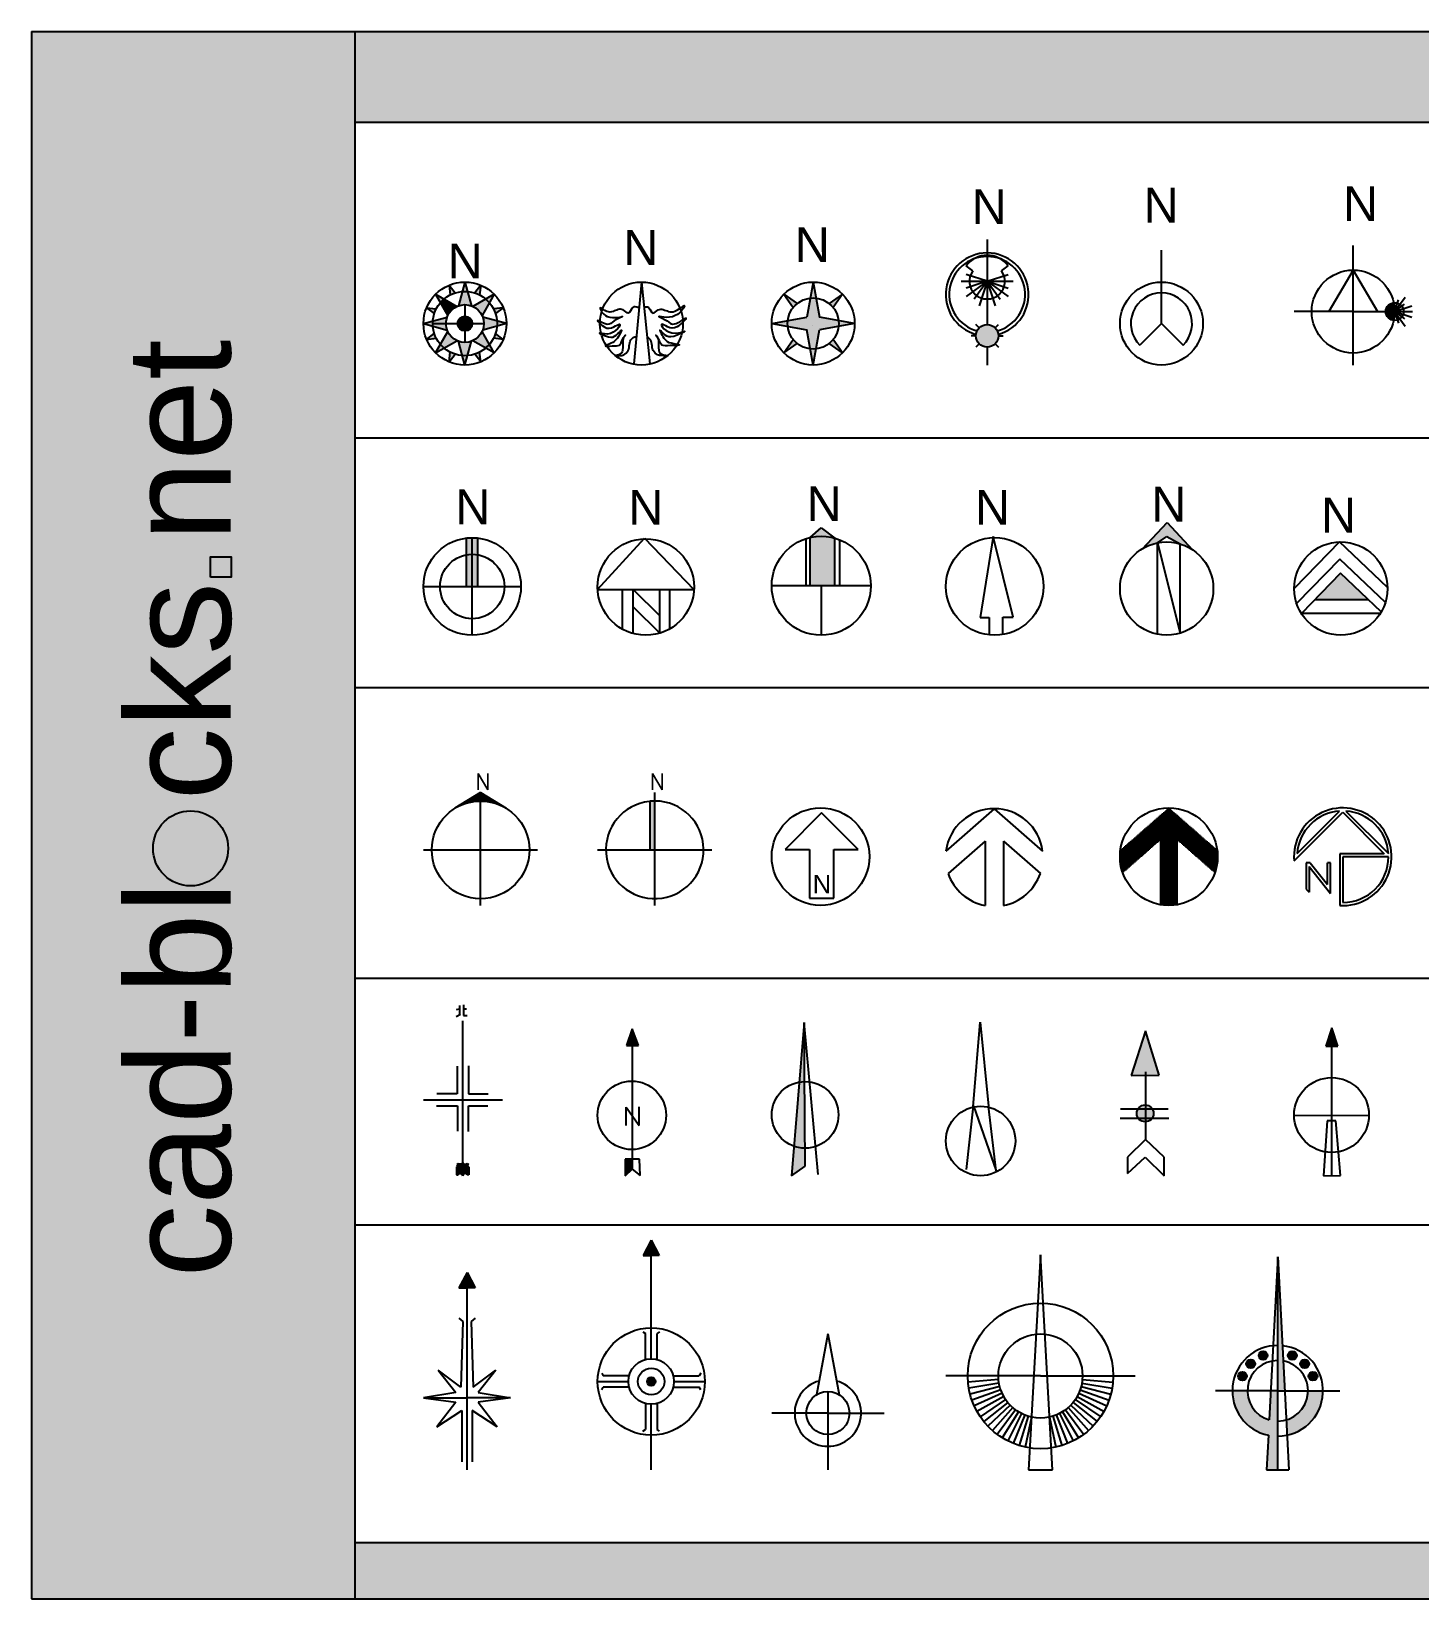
# Model space of a CAD drawing. Header units: millimetres. Extents: x -83831 to -20235, y 785757 to 814646.
# Drawn here: x -83831 to -58239, y 785757 to 814646 of the extents above; entities that cross this region are included whole.
import ezdxf
from ezdxf.enums import TextEntityAlignment as Align

# ---------------------------------------------------------------- set-up
doc = ezdxf.new("R2010")
doc.units = ezdxf.units.MM
doc.layers.add('www.cad-blocks.net', color=7, linetype='Continuous')
doc.styles.add('163', font='SimSun.ttf', dxfattribs={"width": 0.99})
doc.styles.add('GPSHZ', font='txt.shx', dxfattribs={"width": 0.8, "bigfont": 'hztxt.shx'})
doc.styles.get("Standard").update_dxf_attribs({"font": 'arial.ttf'})

# ---------------------------------------------------------------- blocks, each defined once
blk = doc.blocks.new('A$C5E4A564B')
at = {"lineweight": -3}
h = blk.add_hatch(color=256, dxfattribs=at)
h.paths.add_polyline_path([(4717, 14701), (4941, 12919, -0.0401552), (5819, 13282)])
h.paths.add_polyline_path([(2238, 13045), (3127, 11483, -0.0401552), (3799, 12156)])
h.paths.add_polyline_path([(3799, 12156, 0.0401552), (3127, 11483), (4479, 9109, -0.1772721), (6174, 10803)])
h.paths.add_polyline_path([(2364, 10342), (582, 10566), (2001, 9464, -0.0401552)])
h.paths.add_polyline_path([(1733, 8117), (0, 7641), (1733, 7166, -0.0200695), (1714, 7641, -0.0200695)])
h.paths.add_polyline_path([(4368, 8840), (1733, 8117, 0.0200695), (1714, 7641, 0.0200695), (1733, 7166), (4368, 6443, -0.0879504), (4156, 7641, -0.0879504)])
h.paths.add_polyline_path([(2001, 5819), (582, 4717), (2364, 4941, -0.0401552)])
h.paths.add_polyline_path([(3127, 3799), (2238, 2238), (3799, 3127, -0.0401552)])
h.paths.add_polyline_path([(6174, 4479, -0.1772721), (4479, 6174), (3127, 3799, 0.0401552), (3799, 3127)])
h.paths.add_polyline_path([(5819, 2001, -0.0401552), (4941, 2364), (4717, 582)])
h = blk.add_hatch(color=256, dxfattribs=at)
h.paths.add_polyline_path([(13550, 8117, -0.0200695), (13569, 7641, -0.0200695), (13550, 7166), (15283, 7641)])
h.paths.add_polyline_path([(13569, 7641, 0.0200695), (13550, 8117), (10915, 8840, -0.0879504), (11127, 7641, -0.0879504), (10915, 6443), (13550, 7166, 0.0200695)])
h.paths.add_polyline_path([(12156, 11483, 0.0401552), (11483, 12156), (9109, 10803, -0.1772721), (10803, 9109)])
h.paths.add_polyline_path([(13045, 13045), (11483, 12156, -0.0401552), (12156, 11483)])
h.paths.add_polyline_path([(14701, 10566), (12919, 10342, -0.0401552), (13282, 9464)])
h.paths.add_polyline_path([(10566, 14701), (9464, 13282, -0.0401552), (10342, 12919)])
h.paths.add_polyline_path([(8117, 13550, 0.0401552), (7166, 13550), (6443, 10915, -0.1772721), (8840, 10915)])
h.paths.add_polyline_path([(7641, 15283), (7166, 13550, -0.0401552), (8117, 13550)])
blk.add_hatch(color=256, dxfattribs=at).paths.add_polyline_path([(3799, 12156, 0.0401552), (3127, 11483), (4479, 9109, -0.1772721), (6174, 10803)])
h = blk.add_hatch(color=256, dxfattribs=at)
edge = h.paths.add_edge_path()
edge.add_arc((7641, 7641), 1365, 0, 360)
h = blk.add_hatch(color=256, dxfattribs=at)
h.paths.add_polyline_path([(8117, 1733, -0.0401552), (7166, 1733), (7641, 0)])
h.paths.add_polyline_path([(8840, 4368, -0.1772721), (6443, 4368), (7166, 1733, 0.0401552), (8117, 1733)])
h.paths.add_polyline_path([(10342, 2364, -0.0401552), (9464, 2001), (10566, 582)])
h.paths.add_polyline_path([(12156, 3799, -0.0401552), (11483, 3127), (13045, 2238)])
h.paths.add_polyline_path([(10803, 6174, -0.1772721), (9109, 4479), (11483, 3127, 0.0401552), (12156, 3799)])
h.paths.add_polyline_path([(13282, 5819, -0.0401552), (12919, 4941), (14701, 4717)])
for p, q in [((4717, 14701), (4941, 12919)), ((4717, 14701), (5819, 13282)), ((7641, 15283), (6443, 10915)), ((7641, 15283), (8840, 10915)), ((10566, 14701), (9464, 13282)), ((10566, 14701), (10342, 12919)), ((2238, 13045), (4479, 9109)), ((2238, 13045), (6174, 10803)), ((13045, 13045), (9109, 10803)), ((13045, 13045), (10803, 9109)), ((0, 7641), (4368, 8840)), ((582, 10566), (2001, 9464)), ((582, 10566), (2364, 10342)), ((7641, 11127), (7641, 4156)), ((15283, 7641), (10915, 8840)), ((14701, 10566), (12919, 10342)), ((14701, 10566), (13282, 9464)), ((0, 7641), (4368, 6443)), ((582, 4717), (2001, 5819)), ((1714, 7641), (11127, 7641)), ((2238, 2238), (4479, 6174)), ((13045, 2238), (10803, 6174)), ((15283, 7641), (10915, 6443)), ((14701, 4717), (13282, 5819)), ((582, 4717), (2364, 4941)), ((2238, 2238), (6174, 4479)), ((7641, 0), (6443, 4368)), ((7641, 0), (8840, 4368)), ((13045, 2238), (9109, 4479)), ((14701, 4717), (12919, 4941)), ((4717, 582), (4941, 2364)), ((4717, 582), (5819, 2001)), ((10566, 582), (9464, 2001)), ((10566, 582), (10342, 2364))]:
    blk.add_line(p, q, dxfattribs=at)
for radius in [7641, 5928, 3486, 1365]:
    blk.add_circle((7641, 7641), radius, dxfattribs=at)
blk.add_text('N', height=6397, dxfattribs=at).set_placement((4443, 15978), (10897, 15978), align=Align.ALIGNED)
blk = doc.blocks.new('A$C728B7EC2')
at = {"lineweight": -3}
for q in [(6650, 201), (9645, 215)]:
    blk.add_line((8081, 15283), q, dxfattribs=at)
blk.add_circle((8081, 7641), 7641, dxfattribs=at)
for points, knots in [([(7629, 10514), (6986, 10773), (6296, 10763), (5804, 8971), (4504, 10730), (3061, 9814), (1549, 9658), (-78, 11331), (1539, 7925), (5840, 9416), (2945, 8216), (1861, 6977), (-866, 9032), (1358, 6544), (2729, 6819), (4918, 8255), (2887, 5054), (-556, 6222), (2283, 4918), (3339, 5269), (4951, 7196), (3548, 4615), (2723, 4054), (808, 3353), (2869, 3570), (4173, 3435), (4426, 4563), (5416, 5947), (4520, 4695), (4709, 3865), (4627, 3085), (4588, 2369), (4082, 1841), (2769, 1709), (4225, 1691), (5150, 1927), (5894, 2927), (5792, 4086), (6269, 4937), (6692, 5156), (7132, 5283)], [204.8725366, 204.8725366, 204.8725366, 204.8725366, 450.395342, 846.1581273, 1183.3219589, 1734.5398042, 2077.8813468, 2585.4825095, 3248.4046176, 4106.1249302, 4608.5486231, 5027.667002, 5591.3577205, 6123.8457431, 6613.6874881, 6955.982264, 7768.0561621, 8137.5356178, 8542.3048168, 8942.969932, 9334.7784373, 9895.2099559, 10251.6778959, 10593.9725697, 10950.5005043, 11351.8272338, 11723.5307879, 11983.708074, 12249.1756964, 12486.596793, 12803.1582916, 12922.600058, 13100.0881045, 13442.6577565, 13799.1856911, 14049.5458032, 14400.8059053, 14746.0247555, 15065.0834389, 15171.6115299, 15171.6115299, 15171.6115299, 15171.6115299]), ([(8558, 10686), (8865, 10772), (9576, 10787), (10075, 8971), (11375, 10730), (12818, 9814), (14330, 9658), (16870, 11938), (14340, 7925), (10038, 9416), (12934, 8216), (14017, 6977), (17404, 9644), (14520, 6544), (13149, 6819), (10961, 8255), (12991, 5054), (17217, 6684), (13595, 4918), (12539, 5269), (10928, 7196), (12331, 4615), (13155, 4054), (16070, 3644), (13010, 3570), (11706, 3435), (11453, 4563), (10463, 5947), (11358, 4695), (11169, 3865), (11252, 3085), (11290, 2369), (11796, 1841), (13749, 1697), (11653, 1691), (10729, 1927), (9984, 2927), (10087, 4086), (9620, 4918), (9221, 5138), (9129, 5178)], [191.8369081, 191.8369081, 191.8369081, 191.8369081, 450.395342, 846.1581273, 1183.3219589, 1734.5398042, 2077.8813468, 2585.4825095, 3248.4046176, 4106.1249302, 4608.5486231, 5027.667002, 5591.3577205, 6123.8457431, 6613.6874881, 6955.982264, 7768.0561621, 8137.5356178, 8542.3048168, 8942.969932, 9334.7784373, 9895.2099559, 10251.6778959, 10593.9725697, 10950.5005043, 11351.8272338, 11723.5307879, 11983.708074, 12249.1756964, 12486.596793, 12803.1582916, 12922.600058, 13100.0881045, 13442.6577565, 13799.1856911, 14049.5458032, 14400.8059053, 14746.0247555, 15065.0834389, 15154.0742249, 15154.0742249, 15154.0742249, 15154.0742249])]:
    blk.add_open_spline(points, degree=3, knots=knots, dxfattribs=at)
blk.add_text('N', height=6397, dxfattribs=at).set_placement((4724, 18463), (11178, 18463), align=Align.ALIGNED)
blk = doc.blocks.new('A$C6D523828')
at = {"lineweight": -3}
h = blk.add_hatch(color=256, dxfattribs=at)
h.paths.add_polyline_path([(13045, 13045), (10581, 11325, -0.0560108), (11325, 10581)])
h.paths.add_polyline_path([(2238, 13045), (3958, 10581, -0.0560108), (4702, 11325)])
h.paths.add_polyline_path([(4702, 3958, -0.0560108), (3958, 4702), (2238, 2238)])
h.paths.add_polyline_path([(11325, 4702, -0.0560108), (10581, 3958), (13045, 2238)])
h.paths.add_polyline_path([(8168, 2958, -0.0560108), (7115, 2958), (7641, 0)])
h.paths.add_polyline_path([(15283, 7641), (12324, 8168, -0.0279835), (12354, 7641, -0.0279835), (12324, 7115)])
h.paths.add_polyline_path([(7641, 15283), (7115, 12324, -0.0560108), (8168, 12324)])
h.paths.add_polyline_path([(2929, 7641, -0.0279835), (2958, 8168), (0, 7641), (2958, 7115, -0.0279835)])
blk.add_hatch(color=256, dxfattribs=at).paths.add_polyline_path([(6487, 8795), (2958, 8168, 0.0279835), (2929, 7641, 0.0279835), (2958, 7115), (6487, 6487), (7115, 2958, 0.0560108), (8168, 2958), (8795, 6487), (12324, 7115, 0.0279835), (12354, 7641, 0.0279835), (12324, 8168), (8795, 8795), (8168, 12324, 0.0560108), (7115, 12324)])
h = blk.add_hatch(color=256)
edge = h.paths.add_edge_path()
edge.add_ellipse((7546, 7297), major_axis=(-0.000517, 0.000517), ratio=0.9999996, start_angle=225.00001, end_angle=405.00001)
edge.add_ellipse((7546, 7297), major_axis=(-0.000517, 0.000517), ratio=0.9999996, start_angle=45.00001, end_angle=225.00001)
for p, q in [((7641, 15283), (6487, 8795)), ((7641, 15283), (8795, 8795)), ((2238, 13045), (3958, 10581)), ((2238, 13045), (4702, 11325)), ((13045, 13045), (10581, 11325)), ((13045, 13045), (11325, 10581)), ((0, 7641), (6487, 8795)), ((15283, 7641), (8795, 8795)), ((0, 7641), (6487, 6487)), ((7641, 0), (6487, 6487)), ((7641, 0), (8795, 6487)), ((15283, 7641), (8795, 6487)), ((2238, 2238), (3958, 4702)), ((2238, 2238), (4702, 3958)), ((13045, 2238), (10581, 3958)), ((13045, 2238), (11325, 4702))]:
    blk.add_line(p, q, dxfattribs=at)
blk.add_line((7546, 7297), (7546, 7297))
blk.add_line((7546, 7297), (7546, 7297))
blk.add_line((7546, 7297), (7546, 7297))
blk.add_line((7546, 7297), (7546, 7297))
blk.add_line((7546, 7297), (7546, 7297))
blk.add_line((7546, 7297), (7546, 7297))
blk.add_line((7546, 7297), (7546, 7297))
blk.add_line((7546, 7297), (7546, 7297))
blk.add_line((7546, 7297), (7546, 7297))
for radius in [7641, 4712]:
    blk.add_circle((7641, 7641), radius, dxfattribs=at)
blk.add_text('N', height=6397, dxfattribs=at).set_placement((4252, 19007), (10706, 19007), align=Align.ALIGNED)
at = {"style": '163', "width": 1}
for s, height in [('\\M+5B1E0\\M+5BCAD\\M+5B2BF\\M+5A3BAivpinfo@service.netease.com', 0.0024), ('\\M+5B1BE\\M+5CDBC\\M+5D6BD\\M+5D3C9\\M+5BAC6\\M+5B3BDICAD\\M+5C8ED\\M+5BCFE\\M+5CCE1\\M+5B9A9\\M+5BCBC\\M+5CAF5\\M+5D6A7\\M+5B3D6', 0.00218), ('\\M+5D6D0\\M+5B9FA\\M+5D4B0\\M+5C1D6\\M+5D0D0\\M+5D2B5\\M+5CDF8\\M+5C2E7\\M+5BCD2\\M+5D4B0\\M+5A3BB\\M+5D2F2\\M+5CEAA\\M+5D7A8\\M+5D2B5\\M+5A3AC\\M+5CBF9\\M+5D2D4\\M+5CDEA\\M+5C3C0', 0.0027), ('\\M+5CDF8\\M+5D2D7  \\M+5D4B0\\M+5C1D6   co.163.com', 0.00333), ('\\M+5CDF8\\M+5D2D7  NETEASE ', 0.0047)]:
    blk.add_text(s, height=height, dxfattribs=at).set_placement((7546, 7297))
at = {"style": '163'}
blk.add_text('=', height=0.00588, dxfattribs=at).set_placement((7546, 7297))
at = {"style": '163', "text_generation_flag": 2}
blk.add_text('=', height=0.00588, dxfattribs=at).set_placement((7546, 7297))
blk = doc.blocks.new('A$C7D586595')
at = {"lineweight": -3}
h = blk.add_hatch(color=256, dxfattribs=at)
edge = h.paths.add_edge_path()
edge.add_arc((7613, 5369), 2078, 0, 360)
for p, q in [((7613, 23126), (7613, 7447)), ((4967, 17363), (3736, 18257)), ((10259, 17363), (11489, 18257)), ((2821, 15440), (12404, 15440)), ((7613, 15440), (3736, 12624)), ((7613, 15440), (3751, 16695)), ((7613, 15440), (3751, 14186)), ((7613, 15440), (5226, 12155)), ((7613, 15440), (6132, 10884)), ((7613, 15440), (11474, 16695)), ((7613, 15440), (9093, 10884)), ((7613, 15440), (9999, 12155)), ((7613, 15440), (11489, 12624)), ((7613, 15440), (11474, 14186)), ((6144, 6838), (5529, 7453)), ((9082, 6838), (9697, 7453)), ((5535, 5369), (4665, 5369)), ((6144, 3900), (5529, 3285)), ((7613, 3292), (7613, 0)), ((9082, 3900), (9697, 3285)), ((9690, 5369), (10560, 5369))]:
    blk.add_line(p, q, dxfattribs=at)
blk.add_circle((7613, 5369), 2078, dxfattribs=at)
for centre, radius, start, end in [((7613, 13011), 7641, 285.62599, 254.37401), ((7613, 15440), 4791, 36, 144), ((7613, 13011), 6985, 285.50597, 254.49403), ((7613, 15440), 3271, 144, 36)]:
    blk.add_arc(centre, radius, start, end, dxfattribs=at)
blk.add_text('N', height=6397, dxfattribs=at).set_placement((4753, 25983), (11207, 25983), align=Align.ALIGNED)
blk = doc.blocks.new('A$C5B726927')
at = {"lineweight": -3}
for q in [(7641, 21166), (3649, 3649), (11633, 3649)]:
    blk.add_line((7641, 7641), q, dxfattribs=at)
blk.add_circle((7641, 7641), 7641, dxfattribs=at)
blk.add_arc((7641, 7641), 5646, 315, 225, dxfattribs=at)
blk.add_text('N', height=6397, dxfattribs=at).set_placement((4336, 26259), (10789, 26259), align=Align.ALIGNED)
blk = doc.blocks.new('A$C7AD15B1C')
at = {"lineweight": -3}
blk.add_hatch(color=256, dxfattribs=at).paths.add_polyline_path([(18354, 8227, 0.053655), (18529, 9853, 0.053655), (18354, 11479, 0.3831507), (16893, 9853, 0.3831507)])
for p, q in [((10887, 0), (10887, 22013)), ((10887, 17494), (6384, 9853)), ((10887, 17494), (15390, 9853)), ((18529, 9853), (20476, 12533)), ((18529, 9853), (19228, 12005)), ((10887, 9853), (0, 9853)), ((10887, 9853), (16893, 9853)), ((18529, 9853), (20360, 11183)), ((18529, 9853), (21680, 10877)), ((18529, 9853), (21774, 9853)), ((18529, 9853), (21842, 9853)), ((18529, 9853), (21680, 8829)), ((18529, 9853), (20360, 8522)), ((18529, 9853), (20476, 7172)), ((18529, 9853), (19228, 7700))]:
    blk.add_line(p, q, dxfattribs=at)
for centre, radius in [((10887, 9853), 7641), ((18529, 9853), 1635)]:
    blk.add_circle(centre, radius, dxfattribs=at)
blk.add_text('N', height=6397, dxfattribs=at).set_placement((9026, 26534), (15480, 26534), align=Align.ALIGNED)
blk = doc.blocks.new('A$C6FCA22DF')
at = {"lineweight": -3}
h = blk.add_hatch(color=256, dxfattribs=at)
h.paths.add_polyline_path([(7962, 8986), (8986, 8986), (8986, 14919, 0.0434128), (7962, 14830)])
h.paths.add_polyline_path([(8986, 8986), (10008, 8986), (10008, 14830, 0.0432968), (8986, 14919)])
h.paths.add_polyline_path([(8986, 14919, -0.0432968), (10008, 14830), (10008, 17914, 0.0284926), (8986, 17973)])
h.paths.add_polyline_path([(7962, 14830, -0.0434128), (8986, 14919), (8986, 17973, 0.0285685), (7962, 17914)])
for p, q in [((7962, 8986), (7962, 17914)), ((8986, 0), (8986, 17973)), ((10008, 8986), (10008, 17914)), ((0, 8986), (17973, 8986))]:
    blk.add_line(p, q, dxfattribs=at)
for radius in [8986, 5933]:
    blk.add_circle((8986, 8986), radius, dxfattribs=at)
blk.add_text('N', height=6397, dxfattribs=at).set_placement((5858, 20469), (12312, 20469), align=Align.ALIGNED)
blk = doc.blocks.new('A$C14526704')
at = {"lineweight": -3}
for p, q in [((13, 8404), (8675, 17873)), ((8675, 17873), (17769, 8404)), ((13, 8404), (17769, 8404)), ((4615, 1096), (4615, 8404)), ((6564, 8404), (11489, 3547)), ((6564, 310), (6564, 8404)), ((11489, 388), (11489, 8404)), ((13330, 1187), (13330, 8404)), ((6564, 5246), (11489, 388))]:
    blk.add_line(p, q, dxfattribs=at)
blk.add_circle((8891, 8891), 8891, dxfattribs=at)
blk.add_text('N', height=6397, dxfattribs=at).set_placement((5649, 20366), (12103, 20366), align=Align.ALIGNED)
blk = doc.blocks.new('A$C3E691284')
at = {"lineweight": -3}
h = blk.add_hatch(color=256, dxfattribs=at)
h.paths.add_polyline_path([(7115, 18021, -0.1253176), (11615, 17897), (9122, 19821)])
h.paths.add_polyline_path([(7115, 9183), (11615, 9183), (11615, 17897, 0.1253176), (7115, 18021)])
blk.add_hatch(color=256, dxfattribs=at).paths.add_polyline_path([(11615, 17897, 0.1253176), (7115, 18021), (7115, 9183), (11615, 9183)])
for p, q in [((6264, 17785), (6264, 9183)), ((7115, 18021), (9122, 19821)), ((7115, 9183), (7115, 18021)), ((9122, 19821), (11615, 17897)), ((11615, 9183), (11615, 17897)), ((12467, 17609), (12467, 9183)), ((0, 9183), (18244, 9183)), ((9122, 9122), (9122, 0))]:
    blk.add_line(p, q, dxfattribs=at)
blk.add_circle((9122, 9122), 9122, dxfattribs=at)
blk.add_text('N', height=6397, dxfattribs=at).set_placement((6418, 21039), (12872, 21039), align=Align.ALIGNED)
blk = doc.blocks.new('A$C54495568')
at = {"lineweight": -3}
for p, q in [((8716, 18175), (6296, 3239)), ((12416, 3311), (8716, 18175)), ((6296, 3239), (8004, 3239)), ((8004, 3239), (8004, 55)), ((10494, 125), (10494, 3311)), ((10494, 3311), (12416, 3311))]:
    blk.add_line(p, q, dxfattribs=at)
blk.add_circle((9000, 9000), 9000, dxfattribs=at)
blk.add_text('N', height=6397, dxfattribs=at).set_placement((5351, 20352), (11804, 20352), align=Align.ALIGNED)
blk = doc.blocks.new('A$C523C6640')
at = {"lineweight": -3}
blk.add_hatch(color=256, dxfattribs=at).paths.add_polyline_path([(8717, 20763), (4137, 15951, -0.0863677), (6883, 17027), (8609, 18175), (11090, 16832, -0.0744818), (13393, 15741)])
for p, q in [((4137, 15951), (8717, 20763)), ((8717, 20763), (13393, 15741)), ((6883, 17027), (8609, 18175)), ((8609, 18175), (11090, 16832)), ((6883, 17027), (11090, 368)), ((6883, 173), (6883, 17027)), ((11090, 368), (11090, 16832))]:
    blk.add_line(p, q, dxfattribs=at)
blk.add_circle((8600, 8600), 8600, dxfattribs=at)
blk.add_text('N', height=6397, dxfattribs=at).set_placement((5755, 20963), (12209, 20963), align=Align.ALIGNED)
blk = doc.blocks.new('A$C0EA35601')
at = {"lineweight": -3}
blk.add_hatch(color=256, dxfattribs=at).paths.add_polyline_path([(8554, 11424), (3801, 6535), (13695, 6535)])
for p, q in [((8336, 17196), (0, 8623)), ((17199, 8769), (8336, 17196)), ((8403, 14045), (447, 5863)), ((16813, 6048), (8403, 14045)), ((8554, 11424), (1334, 3999)), ((16048, 4299), (8554, 11424)), ((13695, 6535), (3801, 6535)), ((1292, 4066), (15908, 4066))]:
    blk.add_line(p, q, dxfattribs=at)
blk.add_circle((8600, 8600), 8600, dxfattribs=at)
blk.add_text('N', height=6397, dxfattribs=at).set_placement((4969, 18936), (11423, 18936), align=Align.ALIGNED)
blk = doc.blocks.new('A$C7A7201EA')
for p, q in [((10533, 20823), (5812, 17914)), ((8488, 19016), (9913, 20441)), ((8715, 19066), (10373, 20724)), ((8934, 19108), (10533, 20707)), ((9146, 19144), (10533, 20530)), ((9353, 19174), (10533, 20354)), ((10533, 20823), (15254, 17914)), ((10533, 0), (10533, 20823)), ((10533, 20707), (10604, 20779)), ((10533, 20530), (10714, 20711)), ((10533, 20354), (10823, 20644)), ((10533, 20177), (10932, 20577)), ((10533, 20000), (11042, 20509)), ((10533, 19823), (11151, 20442)), ((10533, 19647), (11261, 20374)), ((10533, 19470), (11370, 20307)), ((10533, 19293), (11479, 20240)), ((6195, 18137), (6228, 18170)), ((6563, 18329), (6689, 18454)), ((6895, 18483), (7149, 18738)), ((7199, 18611), (7610, 19022)), ((7484, 18719), (8070, 19305)), ((7753, 18811), (8531, 19589)), ((8009, 18890), (8992, 19873)), ((8253, 18958), (9452, 20157)), ((9554, 19198), (10533, 20177)), ((9750, 19217), (10533, 20000)), ((9941, 19232), (10533, 19823)), ((10129, 19242), (10533, 19647)), ((10312, 19249), (10533, 19470)), ((10491, 19251), (10533, 19293)), ((10667, 19250), (11589, 20172)), ((10840, 19246), (11698, 20105)), ((11009, 19239), (11808, 20037)), ((11175, 19228), (11917, 19970)), ((11339, 19215), (12026, 19903)), ((11500, 19199), (12136, 19835)), ((11658, 19181), (12245, 19768)), ((11814, 19160), (12354, 19700)), ((11967, 19136), (12464, 19633)), ((12118, 19111), (12573, 19566)), ((12267, 19083), (12683, 19498)), ((12414, 19053), (12792, 19431)), ((12558, 19020), (12901, 19363)), ((12701, 18986), (13011, 19296)), ((12842, 18950), (13120, 19229)), ((12980, 18912), (13229, 19161)), ((13117, 18872), (13339, 19094)), ((13252, 18831), (13448, 19026)), ((13386, 18787), (13558, 18959)), ((13517, 18742), (13667, 18892)), ((13647, 18695), (13776, 18824)), ((13776, 18647), (13886, 18757)), ((13902, 18597), (13995, 18689)), ((14028, 18545), (14104, 18622)), ((14151, 18492), (14214, 18555)), ((14273, 18437), (14323, 18487)), ((14394, 18381), (14433, 18420)), ((14513, 18323), (14542, 18352)), ((14631, 18264), (14651, 18285)), ((14747, 18204), (14761, 18218)), ((14862, 18142), (14870, 18150)), ((14975, 18079), (14980, 18083)), ((15087, 18014), (15089, 18015)), ((15198, 17948), (15198, 17948)), ((0, 10251), (21037, 10251))]:
    blk.add_line(p, q)
blk.add_circle((10533, 10251), 9000)
at = {"style": 'GPSHZ'}
blk.add_text('N', height=3000, dxfattribs=at).set_placement((9583, 21320))
blk = doc.blocks.new('A$C26F90938')
for p, q in [((10533, 0), (10533, 20823)), ((9628, 19206), (9628, 10251)), ((0, 10251), (21037, 10251))]:
    blk.add_line(p, q)
for start, end in [(96.43842, 89.36135), (90.02492, 95.77971)]:
    blk.add_arc((10533, 10251), 9000, start, end)
for points in [[(9628, 19206), (10533, 10251), (10529, 19251)], [(9628, 10251), (9628, 19206), (10533, 10251)]]:
    blk.add_solid(points)
at = {"style": 'GPSHZ'}
blk.add_text('N', height=3000, dxfattribs=at).set_placement((9612, 21320))
blk = doc.blocks.new('A$C385673EA')
at = {"linetype": 'ByBlock'}
for p, q in [((9205, 17098), (2455, 10348)), ((15955, 10348), (9205, 17098)), ((2455, 10348), (6955, 10348)), ((6955, 10348), (6955, 1348)), ((11455, 1348), (11455, 10348)), ((11455, 10348), (15955, 10348)), ((6955, 1348), (11455, 1348))]:
    blk.add_line(p, q, dxfattribs=at)
blk.add_circle((9000, 9000), 9000, dxfattribs=at)
blk.add_text('N', height=3375, dxfattribs=at).set_placement((9251, 2262), align=Align.CENTER)
blk = doc.blocks.new('A$C48D20261')
at = {"linetype": 'ByBlock'}
for p, q in [((8920, 17840), (0, 10035)), ((8920, 17840), (17841, 10035)), ((7233, 11864), (415, 5898)), ((7233, 11864), (7233, 0)), ((10608, 11864), (17426, 5898)), ((10608, 11864), (10608, 0))]:
    blk.add_line(p, q, dxfattribs=at)
for start, end in [(7.62815, 172.37185), (199.08196, 259.19308), (280.80692, 340.91804)]:
    blk.add_arc((8920, 8840), 9000, start, end, dxfattribs=at)
blk = doc.blocks.new('A$C47855787')
at = {"linetype": 'ByBlock'}
for p, q in [((8383, 17460), (9617, 17460)), ((8589, 17640), (9411, 17640)), ((8794, 17820), (9206, 17820)), ((5091, 14580), (12909, 14580)), ((5297, 14760), (12703, 14760)), ((5503, 14940), (12497, 14940)), ((5709, 15120), (12291, 15120)), ((5914, 15300), (12086, 15300)), ((6120, 15480), (11880, 15480)), ((6326, 15660), (11674, 15660)), ((6531, 15840), (11469, 15840)), ((6737, 16020), (11263, 16020)), ((6943, 16200), (11057, 16200)), ((7149, 16380), (10851, 16380)), ((7354, 16560), (10646, 16560)), ((7560, 16740), (10440, 16740)), ((7766, 16920), (10234, 16920)), ((7971, 17100), (10029, 17100)), ((8177, 17280), (9823, 17280)), ((1800, 11700), (6943, 11700)), ((2006, 11880), (7149, 11880)), ((2211, 12060), (15789, 12060)), ((2417, 12240), (15583, 12240)), ((2623, 12420), (15377, 12420)), ((2829, 12600), (15171, 12600)), ((3034, 12780), (14966, 12780)), ((3240, 12960), (14760, 12960)), ((3446, 13140), (14554, 13140)), ((3651, 13320), (14349, 13320)), ((3857, 13500), (14143, 13500)), ((4063, 13680), (13937, 13680)), ((4269, 13860), (13731, 13860)), ((4474, 14040), (13526, 14040)), ((4680, 14220), (13320, 14220)), ((4886, 14400), (13114, 14400)), ((7313, 11880), (10688, 11880)), ((7313, 11700), (10688, 11700)), ((10851, 11880), (15994, 11880)), ((11057, 11700), (16200, 11700)), ((0, 9000), (3857, 9000)), ((2, 9180), (4063, 9180)), ((2, 8820), (3651, 8820)), ((7, 9360), (4269, 9360)), ((16, 9540), (4474, 9540)), ((29, 9720), (4680, 9720)), ((45, 9900), (4886, 9900)), ((65, 10080), (5091, 10080)), ((154, 10260), (5297, 10260)), ((360, 10440), (5503, 10440)), ((566, 10620), (5709, 10620)), ((771, 10800), (5914, 10800)), ((977, 10980), (6120, 10980)), ((1183, 11160), (6326, 11160)), ((1389, 11340), (6531, 11340)), ((1594, 11520), (6737, 11520)), ((7313, 11520), (10688, 11520)), ((7313, 11340), (10688, 11340)), ((7313, 11160), (10688, 11160)), ((7313, 10980), (10688, 10980)), ((7313, 10800), (10688, 10800)), ((7313, 10620), (10688, 10620)), ((7313, 10440), (10688, 10440)), ((7313, 10260), (10688, 10260)), ((7313, 10080), (10688, 10080)), ((7313, 9900), (10688, 9900)), ((7313, 9720), (10688, 9720)), ((7313, 9540), (10688, 9540)), ((7313, 9360), (10688, 9360)), ((7313, 9180), (10688, 9180)), ((7313, 9000), (10688, 9000)), ((7313, 8820), (10688, 8820)), ((11263, 11520), (16406, 11520)), ((11469, 11340), (16611, 11340)), ((11674, 11160), (16817, 11160)), ((11880, 10980), (17023, 10980)), ((12086, 10800), (17229, 10800)), ((12291, 10620), (17434, 10620)), ((12497, 10440), (17640, 10440)), ((12703, 10260), (17846, 10260)), ((12909, 10080), (17935, 10080)), ((13114, 9900), (17955, 9900)), ((13320, 9720), (17971, 9720)), ((13526, 9540), (17984, 9540)), ((13731, 9360), (17993, 9360)), ((13937, 9180), (17998, 9180)), ((14143, 9000), (18000, 9000)), ((14349, 8820), (17998, 8820)), ((7, 8640), (3446, 8640)), ((16, 8460), (3240, 8460)), ((29, 8280), (3034, 8280)), ((45, 8100), (2829, 8100)), ((65, 7920), (2623, 7920)), ((89, 7740), (2417, 7740)), ((116, 7560), (2211, 7560)), ((147, 7380), (2006, 7380)), ((182, 7200), (1800, 7200)), ((221, 7020), (1594, 7020)), ((263, 6840), (1389, 6840)), ((310, 6660), (1183, 6660)), ((360, 6480), (977, 6480)), ((415, 6300), (771, 6300)), ((473, 6120), (566, 6120)), ((7313, 8640), (10688, 8640)), ((7313, 8460), (10688, 8460)), ((7313, 8280), (10688, 8280)), ((7313, 8100), (10688, 8100)), ((7313, 7920), (10688, 7920)), ((7313, 7740), (10688, 7740)), ((7313, 7560), (10688, 7560)), ((7313, 7380), (10688, 7380)), ((7313, 7200), (10688, 7200)), ((7313, 7020), (10688, 7020)), ((7313, 6840), (10688, 6840)), ((7313, 6660), (10688, 6660)), ((7313, 6480), (10688, 6480)), ((7313, 6300), (10688, 6300)), ((7313, 6120), (10688, 6120)), ((7313, 5940), (10688, 5940)), ((14554, 8640), (17993, 8640)), ((14760, 8460), (17984, 8460)), ((14966, 8280), (17971, 8280)), ((15171, 8100), (17955, 8100)), ((15377, 7920), (17935, 7920)), ((15583, 7740), (17911, 7740)), ((15789, 7560), (17884, 7560)), ((15994, 7380), (17853, 7380)), ((16200, 7200), (17818, 7200)), ((16406, 7020), (17780, 7020)), ((16611, 6840), (17737, 6840)), ((16817, 6660), (17690, 6660)), ((17023, 6480), (17640, 6480)), ((17229, 6300), (17585, 6300)), ((17434, 6120), (17527, 6120)), ((7313, 5760), (10688, 5760)), ((7313, 5580), (10688, 5580)), ((7313, 5400), (10688, 5400)), ((7313, 5220), (10688, 5220)), ((7313, 5040), (10688, 5040)), ((7313, 4860), (10688, 4860)), ((7313, 4680), (10688, 4680)), ((7313, 4500), (10688, 4500)), ((7313, 4320), (10688, 4320)), ((7313, 4140), (10688, 4140)), ((7313, 3960), (10688, 3960)), ((7313, 3780), (10688, 3780)), ((7313, 3600), (10688, 3600)), ((7313, 3420), (10688, 3420)), ((7313, 3240), (10688, 3240)), ((7313, 3060), (10688, 3060)), ((7313, 2880), (10688, 2880)), ((7313, 2700), (10688, 2700)), ((7313, 2520), (10688, 2520)), ((7313, 2340), (10688, 2340)), ((7313, 2160), (10688, 2160)), ((7313, 1980), (10688, 1980)), ((7313, 1800), (10688, 1800)), ((7313, 1620), (10688, 1620)), ((7313, 1440), (10688, 1440)), ((7313, 1260), (10688, 1260)), ((7313, 1080), (10688, 1080)), ((7313, 900), (10688, 900)), ((7313, 720), (10688, 720)), ((7313, 540), (10688, 540)), ((7313, 360), (10688, 360)), ((7313, 180), (10688, 180))]:
    blk.add_line(p, q, dxfattribs=at)
blk.add_circle((9000, 9000), 9000, dxfattribs=at)
blk = doc.blocks.new('A$C721B5F82')
at = {"linetype": 'ByBlock'}
for p, q in [((550, 9565), (8385, 17400)), ((9550, 17400), (17385, 9565)), ((0, 8219), (8968, 17187)), ((8968, 17187), (16610, 9545)), ((8405, 9545), (8405, 0)), ((16610, 9545), (8405, 9545)), ((8968, 8982), (8968, 545)), ((17405, 8982), (8968, 8982)), ((2938, 7857), (2218, 7857)), ((2218, 7857), (2218, 3029)), ((2780, 7154), (2780, 2447)), ((2780, 7154), (6718, 2232)), ((2938, 7857), (6155, 3836)), ((6718, 7857), (6155, 7857)), ((6155, 3836), (6155, 7857)), ((6718, 2232), (6718, 7857))]:
    blk.add_line(p, q, dxfattribs=at)
for radius, start, end in [(9000, 266.41668, 184.8638), (8438, 93.95964, 176.04036), (8438, 3.95964, 86.04036), (8438, 270, 0), (9000, 221.40962, 226.56746)]:
    blk.add_arc((8968, 8982), radius, start, end, dxfattribs=at)
blk = doc.blocks.new('A$C704E4540')
at = {"lineweight": -3}
h = blk.add_hatch(color=256, dxfattribs=at)
h.paths.add_polyline_path([(7221, 2409), (7048, 2131), (6605, 2131), (6391, 2276), (6139, 2047), (6307, 1825), (6307, 1650), (6078, 1627), (6078, 146), (6399, 146), (6490, 413), (6994, 428), (7221, 0)])
h.paths.add_polyline_path([(8364, 1627), (8135, 1650), (8135, 1825), (8303, 2047), (8051, 2276), (7837, 2131), (7394, 2131), (7221, 2409), (7221, 0), (7448, 428), (7952, 413), (8043, 146), (8364, 146)])
for p, q in [((6060, 29334), (6857, 29760)), ((6064, 30621), (6659, 30737)), ((6654, 31391), (6654, 29652)), ((7356, 31477), (7356, 29523)), ((7356, 29523), (8067, 29523)), ((7365, 30750), (7925, 30741)), ((7221, 28554), (7221, 0)), ((8311, 20246), (8311, 15071)), ((6222, 20201), (6222, 15071)), ((6222, 15071), (2452, 15071)), ((8311, 15071), (11944, 15071)), ((0, 13982), (14578, 13982)), ((2407, 12892), (6267, 12892)), ((6267, 12892), (6267, 8217)), ((8311, 12892), (11853, 12892)), ((8311, 8126), (8311, 12892)), ((6307, 1650), (6078, 1627)), ((6078, 1627), (6078, 146)), ((6078, 146), (6399, 146)), ((6391, 2276), (6139, 2047)), ((6139, 2047), (6307, 1825)), ((6307, 1825), (6307, 1650)), ((6605, 2131), (6391, 2276)), ((6399, 146), (6490, 413)), ((6490, 413), (6994, 428)), ((7048, 2131), (6605, 2131)), ((6994, 428), (7221, 0)), ((7223, 2413), (7048, 2131)), ((7219, 2413), (7394, 2131)), ((7448, 428), (7221, 0)), ((7394, 2131), (7837, 2131)), ((7952, 413), (7448, 428)), ((7837, 2131), (8051, 2276)), ((8043, 146), (7952, 413)), ((8364, 146), (8043, 146)), ((8051, 2276), (8303, 2047)), ((8303, 2047), (8135, 1825)), ((8135, 1825), (8135, 1650)), ((8135, 1650), (8364, 1627)), ((8364, 1627), (8364, 146))]:
    blk.add_line(p, q, dxfattribs=at)
blk = doc.blocks.new('A$C3C2E4DC0')
at = {"lineweight": -3}
h = blk.add_hatch(color=256, dxfattribs=at)
h.paths.add_polyline_path([(5336, 23982), (6388, 23982), (6388, 27058)])
h.paths.add_polyline_path([(6388, 27058), (6388, 23982), (7556, 23982)])
blk.add_hatch(color=256, dxfattribs=at).paths.add_polyline_path([(6388, 3076), (5102, 3076), (5102, 0), (6388, 1207)])
for p, q in [((6388, 27058), (5336, 23982)), ((6388, 27058), (6388, 1207)), ((7556, 23982), (6388, 27058)), ((5336, 23982), (7556, 23982)), ((5258, 12653), (7673, 9227)), ((5258, 9266), (5258, 12653)), ((7673, 9227), (7673, 12692)), ((5102, 3076), (5102, 0)), ((7712, 3076), (5102, 3076)), ((7829, 39), (7712, 3076)), ((5102, 0), (6388, 1207)), ((6388, 1207), (7829, 39))]:
    blk.add_line(p, q, dxfattribs=at)
blk.add_circle((6310, 11135), 6310, dxfattribs=at)
blk = doc.blocks.new('A$C51EB6C0F')
at = {"lineweight": -3}
h = blk.add_hatch(color=256, dxfattribs=at)
h.paths.add_polyline_path([(6057, 17361, 0.0403601), (5070, 17266), (4074, 5425, 0.0854759), (6129, 5064)])
h.paths.add_polyline_path([(6149, 1752), (6129, 5064, -0.0854759), (4074, 5425), (3617, 0)])
h.paths.add_polyline_path([(5070, 17266, -0.0403601), (6057, 17361), (5993, 28226)])
blk.add_hatch(color=256, dxfattribs=at).paths.add_polyline_path([(6129, 5064, -0.0854759), (4074, 5425), (3617, 0), (6149, 1752)])
for p, q in [((5993, 28226), (3617, 0)), ((8564, 234), (5993, 28226)), ((6149, 1752), (5993, 28226)), ((3617, 0), (6149, 1752))]:
    blk.add_line(p, q, dxfattribs=at)
blk.add_circle((6149, 11213), 6149, dxfattribs=at)
blk = doc.blocks.new('A$C5934291C')
at = {"lineweight": -3}
for p, q in [((5060, 12669), (6328, 28325)), ((6328, 28325), (7847, 12791)), ((3797, 1150), (5082, 12869)), ((5082, 12869), (9250, 917)), ((9250, 917), (7847, 12791))]:
    blk.add_line(p, q, dxfattribs=at)
blk.add_circle((6406, 6406), 6406, dxfattribs=at)
blk = doc.blocks.new('A$C7A812A9F')
at = {"lineweight": -3}
h = blk.add_hatch(color=256, dxfattribs=at)
h.paths.add_polyline_path([(4689, 26708), (2034, 18464), (7231, 18521)])
h.paths.add_polyline_path([(5954, 12329), (4689, 12329), (4689, 10579), (5906, 10579, 0.157328), (6200, 11489, 0.1432565)])
h.paths.add_polyline_path([(4689, 12329), (3329, 12329, 0.1432565), (3084, 11489, 0.157328), (3378, 10579), (4689, 10579)])
h.paths.add_polyline_path([(4689, 13046, 0.2638125), (3329, 12329), (4689, 12329)])
h.paths.add_polyline_path([(4689, 13046), (4689, 12329), (5954, 12329, 0.2477772)])
h.paths.add_polyline_path([(4689, 10579), (3378, 10579, 0.2491466), (4689, 9932)])
h.paths.add_polyline_path([(5906, 10579), (4689, 10579), (4689, 9932, 0.2332206)])
for p, q in [((4689, 26708), (2034, 18464)), ((7231, 18521), (4689, 26708)), ((2034, 18464), (7231, 18521)), ((4689, 19142), (4689, 6663)), ((113, 12329), (8869, 12329)), ((0, 10579), (8982, 10579)), ((4689, 6663), (1356, 3388)), ((8135, 3444), (4689, 6663)), ((1356, 395), (4632, 3388)), ((1356, 3388), (1356, 395)), ((4632, 3388), (8135, 0)), ((8135, 0), (8135, 3444))]:
    blk.add_line(p, q, dxfattribs=at)
blk.add_circle((4642, 11489), 1558, dxfattribs=at)
blk = doc.blocks.new('A$C29EC0D6D')
at = {"lineweight": -3}
h = blk.add_hatch(color=256, dxfattribs=at)
h.paths.add_polyline_path([(6954, 27273), (6954, 23885), (8027, 23885)])
h.paths.add_polyline_path([(5824, 23885), (6954, 23885), (6954, 27273)])
for p, q in [((6954, 27273), (5824, 23885)), ((6954, 0), (6954, 27273)), ((8027, 23885), (6954, 27273)), ((5824, 23885), (8027, 23885)), ((0, 11165), (13794, 11079)), ((6107, 10107), (5429, 0)), ((7688, 10107), (6107, 10107)), ((8536, 56), (7688, 10107)), ((5429, 0), (8536, 56))]:
    blk.add_line(p, q, dxfattribs=at)
blk.add_circle((6898, 11180), 6898, dxfattribs=at)
blk = doc.blocks.new('A$C5EB21C4D')
at = {"lineweight": -3}
h = blk.add_hatch(color=256, dxfattribs=at)
h.paths.add_polyline_path([(8029, 33551), (8029, 36353), (6537, 33551)])
h.paths.add_polyline_path([(9520, 33551), (8029, 36353), (8029, 33551)])
for p, q in [((8029, 36353), (6537, 33551)), ((8029, 0), (8029, 36353)), ((8029, 36353), (9520, 33551)), ((6537, 33551), (8029, 33551)), ((9520, 33551), (8029, 33551)), ((6540, 27956), (7284, 27318)), ((7284, 27318), (6912, 15200)), ((9518, 27956), (8773, 27318)), ((8773, 27318), (9145, 15200)), ((6912, 15200), (2712, 18389)), ((2712, 18389), (5955, 14244)), ((9145, 15200), (13346, 18389)), ((13346, 18389), (10102, 14244)), ((5955, 14244), (0, 13287)), ((0, 13287), (8029, 13287)), ((0, 13287), (5955, 12490)), ((5955, 12490), (2446, 7919)), ((16058, 13287), (8029, 13287)), ((10102, 14244), (16058, 13287)), ((16058, 13287), (10102, 12490)), ((10102, 12490), (13612, 7919)), ((2446, 7919), (7072, 10895)), ((7072, 10895), (7072, 1488)), ((13612, 7919), (8986, 10895)), ((8986, 10895), (8986, 1488))]:
    blk.add_line(p, q, dxfattribs=at)
blk = doc.blocks.new('A$C3C7E3380')
at = {"lineweight": -3}
h = blk.add_hatch(color=256, dxfattribs=at)
h.paths.add_polyline_path([(9882, 39505), (9882, 42307), (8390, 39505)])
h.paths.add_polyline_path([(11373, 39505), (9882, 42307), (9882, 39505)])
h = blk.add_hatch(color=256, dxfattribs=at)
edge = h.paths.add_edge_path()
edge.add_arc((9882, 16272), 771, 0, 360)
for p, q in [((9882, 42307), (8390, 39505)), ((9882, 20469), (9882, 42307)), ((9882, 42307), (11373, 39505)), ((8390, 39505), (9882, 39505)), ((11373, 39505), (9882, 39505)), ((8321, 25400), (8812, 25127)), ((8812, 20331), (8812, 25127)), ((11442, 25400), (10951, 25127)), ((10951, 20331), (10951, 25127)), ((754, 17833), (1027, 17342)), ((5823, 17342), (1027, 17342)), ((13940, 17342), (18736, 17342)), ((19009, 17833), (18736, 17342)), ((0, 16272), (5684, 16272)), ((754, 14712), (1027, 15203)), ((5823, 15203), (1027, 15203)), ((13940, 15203), (18736, 15203)), ((14079, 16272), (19763, 16272)), ((19009, 14712), (18736, 15203)), ((8812, 12214), (8812, 7418)), ((9882, 0), (9882, 12075)), ((10951, 12214), (10951, 7418)), ((8321, 7145), (8812, 7418)), ((11442, 7145), (10951, 7418))]:
    blk.add_line(p, q, dxfattribs=at)
for radius in [9882, 4197, 2458, 771]:
    blk.add_circle((9882, 16272), radius, dxfattribs=at)
blk = doc.blocks.new('A$C1C4C50A4')
at = {"lineweight": -3}
for p, q in [((10348, 25055), (8275, 13833)), ((10348, 25055), (12420, 13833)), ((10348, 14417), (10348, 0)), ((10348, 10446), (0, 10446)), ((10348, 10446), (20696, 10446))]:
    blk.add_line(p, q, dxfattribs=at)
blk.add_circle((10348, 10446), 3971, dxfattribs=at)
blk.add_arc((10348, 10446), 6122, 105.21862, 74.78138, dxfattribs=at)
blk = doc.blocks.new('A$C33872219')
at = {"lineweight": -3}
for p, q in [((17439, 39586), (15224, 0)), ((19654, 0), (17439, 39586)), ((17439, 17298), (0, 17298)), ((9710, 16640), (4070, 16160)), ((9794, 15987), (4215, 15030)), ((9932, 15343), (4455, 13917)), ((10125, 14714), (4788, 12828)), ((17439, 17298), (34878, 17298)), ((24752, 14714), (30090, 12828)), ((24945, 15343), (30423, 13917)), ((25084, 15987), (30663, 15030)), ((25168, 16640), (30808, 16160)), ((10371, 14103), (5213, 11771)), ((10667, 13515), (5725, 10754)), ((11012, 12954), (6323, 9784)), ((11404, 12425), (7000, 8869)), ((11839, 11930), (7752, 8014)), ((23039, 11930), (27125, 8014)), ((23474, 12425), (27878, 8869)), ((23865, 12954), (28555, 9784)), ((24211, 13515), (29152, 10754)), ((24507, 14103), (29665, 11771)), ((12314, 11475), (8574, 7226)), ((12826, 11061), (9461, 6510)), ((13372, 10693), (10404, 5872)), ((13947, 10371), (11398, 5317)), ((14547, 10100), (12436, 4848)), ((15167, 9881), (13510, 4468)), ((15805, 9715), (14612, 4182)), ((19073, 9715), (20266, 4182)), ((19710, 9881), (21368, 4468)), ((20331, 10100), (22442, 4848)), ((20931, 10371), (23479, 5317)), ((21506, 10693), (24474, 5872)), ((22051, 11061), (25417, 6510)), ((22563, 11475), (26303, 7226)), ((15224, 0), (19654, 0))]:
    blk.add_line(p, q, dxfattribs=at)
for radius in [13417, 7757]:
    blk.add_circle((17439, 17298), radius, dxfattribs=at)
blk = doc.blocks.new('A$C79600CCD')
at = {"lineweight": -3}
h = blk.add_hatch(color=256, dxfattribs=at)
h.paths.add_polyline_path([(11457, 39223), (11457, 14550), (12745, 14550)])
h.paths.add_polyline_path([(5867, 14550), (3099, 14550, 0.354888), (9741, 6370), (9409, 0), (11457, 0), (11457, 14550), (10168, 14550), (9888, 9184, -0.333172)])
h.paths.add_polyline_path([(19814, 14550), (17046, 14550, -0.333172), (13025, 9184), (13172, 6370, 0.354888)])
h = blk.add_hatch(color=256, dxfattribs=at)
edge = h.paths.add_edge_path()
edge.add_arc((6480, 19526), 811, 0, 360)
h = blk.add_hatch(color=256, dxfattribs=at)
edge = h.paths.add_edge_path()
edge.add_arc((8763, 21052), 811, 0, 360)
h = blk.add_hatch(color=256, dxfattribs=at)
edge = h.paths.add_edge_path()
edge.add_arc((14150, 21052), 811, 0, 360)
h = blk.add_hatch(color=256, dxfattribs=at)
edge = h.paths.add_edge_path()
edge.add_arc((16433, 19526), 811, 0, 360)
h = blk.add_hatch(color=256, dxfattribs=at)
edge = h.paths.add_edge_path()
edge.add_arc((4954, 17243), 811, 0, 360)
h = blk.add_hatch(color=256, dxfattribs=at)
edge = h.paths.add_edge_path()
edge.add_arc((17959, 17243), 811, 0, 360)
for p, q in [((11457, 39223), (9888, 9184)), ((11457, 39223), (13504, 0)), ((11457, 0), (11457, 39223)), ((11457, 14550), (0, 14550)), ((11457, 14550), (22913, 14550)), ((9741, 6370), (9409, 0)), ((9409, 0), (13504, 0))]:
    blk.add_line(p, q, dxfattribs=at)
for centre in [(6480, 19526), (8763, 21052), (14150, 21052), (16433, 19526), (4954, 17243), (17959, 17243)]:
    blk.add_circle(centre, 811, dxfattribs=at)
for radius, start, end in [(8357, 90, 258.15666), (8357, 270, 84.13389), (5590, 90, 253.70652), (5590, 270, 79.68374)]:
    blk.add_arc((11457, 14550), radius, start, end, dxfattribs=at)
blk = doc.blocks.new('FORMAR')
at = {"true_color": 0x546d8e}
for points in [[(-80526, 804962), (-80526, 804587), (-80150, 804587), (-80150, 804962)], [(-81587, 799586, 1), (-80204, 799586, 1)]]:
    blk.add_hatch(color=155, dxfattribs=at).paths.add_polyline_path(points)
at = {"layer": 'www.cad-blocks.net', "true_color": 0x444444}
blk.add_hatch(color=250, dxfattribs=at).paths.add_polyline_path([(-77865, 814646), (-83831, 814646), (-83831, 785757), (-77865, 785757)])
at = {"layer": 'www.cad-blocks.net', "true_color": 0x546d8e}
h = blk.add_hatch(color=155, dxfattribs=at)
h.set_gradient(color1=(68, 68, 68), color2=(84, 109, 142), tint=1)
h.paths.add_polyline_path([(-77865, 814646), (-77865, 812969), (-20235, 812969), (-20235, 814646)])
h = blk.add_hatch(color=155, dxfattribs=at)
h.set_gradient(color1=(68, 68, 68), color2=(84, 109, 142), tint=1)
h.paths.add_polyline_path([(-77865, 786791), (-77865, 785757), (-20235, 785757), (-20235, 786791)])
at = {"color": 155, "true_color": 0x546d8e}
blk.add_lwpolyline([(-80526, 804587), (-80526, 804962), (-80150, 804962), (-80150, 804587)], close=True, dxfattribs=at)
blk.add_circle((-80896, 799586), 692, dxfattribs=at)
at = {"layer": 'www.cad-blocks.net', "color": 250, "true_color": 0x444444}
for p, q in [((-83831, 814646), (-77865, 814646)), ((-83831, 814646), (-83831, 785757)), ((-77865, 814646), (-77865, 785757)), ((-83831, 785757), (-77865, 785757))]:
    blk.add_line(p, q, dxfattribs=at)
at = {"layer": 'www.cad-blocks.net'}
blk.add_line((-77865, 814646), (-77865, 785757), dxfattribs=at)
at = {"layer": 'www.cad-blocks.net', "color": 155, "true_color": 0x546d8e}
for p, q in [((-77865, 814646), (-20235, 814646)), ((-77865, 812969), (-20235, 812969)), ((-77865, 807155), (-20235, 807155)), ((-77865, 802554), (-20235, 802554)), ((-77865, 797192), (-20235, 797192)), ((-77865, 792650), (-20235, 792650)), ((-77865, 786791), (-20235, 786791)), ((-77865, 785757), (-20235, 785757))]:
    blk.add_line(p, q, dxfattribs=at)
at = {"insert": (-82076, 791676), "char_height": 1920, "attachment_point": 1, "rotation": 90}
blk.add_mtext_dynamic_manual_height_columns('{\\C255;\\c16777215;cad-bl  cks net}', width=26058.34, gutter_width=12.5, heights=[0], dxfattribs=at)

msp = doc.modelspace()

# ---------------------------------------------------------------- block references
at = {"xscale": 0.1, "yscale": 0.1, "zscale": 0.1}
for name, p in [('A$C7AD15B1C', (-60553, 808496)), ('A$C7D586595', (-66973, 808496)), ('A$C5B726927', (-63763, 808496)), ('A$C728B7EC2', (-73393, 808496)), ('A$C6D523828', (-70183, 808496)), ('A$C5E4A564B', (-76603, 808496)), ('A$C6FCA22DF', (-76603, 803515)), ('A$C14526704', (-73393, 803515)), ('A$C3E691284', (-70183, 803515)), ('A$C54495568', (-66973, 803515)), ('A$C523C6640', (-63763, 803515)), ('A$C0EA35601', (-60553, 803515)), ('A$C7A7201EA', (-76603, 798534)), ('A$C26F90938', (-73393, 798534)), ('A$C385673EA', (-70183, 798534)), ('A$C48D20261', (-66973, 798534)), ('A$C47855787', (-63763, 798534)), ('A$C721B5F82', (-60553, 798534)), ('A$C704E4540', (-76603, 793553)), ('A$C3C2E4DC0', (-73393, 793553)), ('A$C51EB6C0F', (-70183, 793553)), ('A$C5934291C', (-66973, 793553)), ('A$C7A812A9F', (-63763, 793553)), ('A$C29EC0D6D', (-60553, 793553)), ('A$C3C7E3380', (-73393, 788133)), ('A$C33872219', (-66973, 788133)), ('A$C79600CCD', (-62002, 788133)), ('A$C5EB21C4D', (-76603, 788133)), ('A$C1C4C50A4', (-70183, 788133))]:
    msp.add_blockref(name, p, dxfattribs=at)
at = {"layer": 'www.cad-blocks.net'}
msp.add_blockref('FORMAR', (0, 0), dxfattribs=at)

doc.saveas('drawing.dxf')
